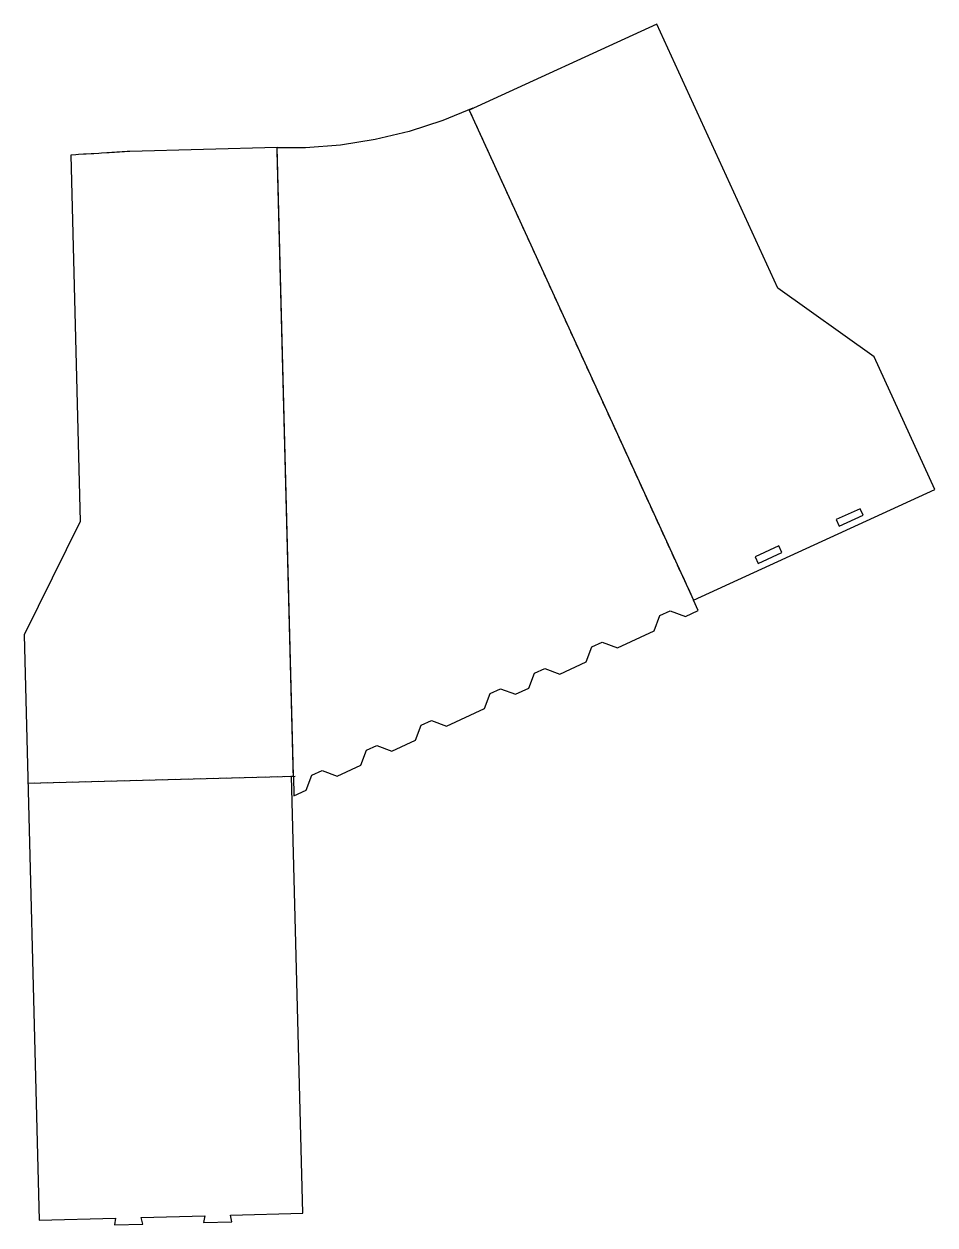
# Model space of a CAD drawing. Header units: metres. Extents: x 0 to 16.8, y 0 to 22.1.
import ezdxf

# ---------------------------------------------------------------- set-up
doc = ezdxf.new("R2010")
doc.units = ezdxf.units.M

msp = doc.modelspace()

# ---------------------------------------------------------------- linework, layer by layer
at = {"layer": 'CUT'}
for points in [[(0, 10.86761), (0.28092, 0.08892), (1.68581, 0.12554), (1.66685, 0), (2.18636, 0.01354), (2.16089, 0.13792), (3.32824, 0.16834), (3.30928, 0.04281), (3.82879, 0.05635), (3.80332, 0.18072), (5.13948, 0.21555), (4.92977, 8.262), (4.96351, 8.26288), (4.973, 7.89874), (5.19945, 8.00249), (5.3029, 8.28087), (5.49382, 8.36834), (5.7722, 8.26489), (6.20555, 8.46343), (6.309, 8.74181), (6.49991, 8.82928), (6.7783, 8.72583), (7.21164, 8.92437), (7.31509, 9.20275), (7.50601, 9.29022), (7.7844, 9.18677), (8.48443, 9.50749), (8.58787, 9.78587), (8.77879, 9.87334), (9.05718, 9.76989), (9.30034, 9.88129), (9.40379, 10.15968), (9.59471, 10.24715), (9.87309, 10.1437), (10.35919, 10.3664), (10.46264, 10.64479), (10.65356, 10.73226), (10.93195, 10.62881), (11.61167, 10.94022), (11.71512, 11.2186), (11.90604, 11.30607), (12.18442, 11.20262), (12.42079, 11.31092), (12.33333, 11.50183), (16.78257, 13.54024), (15.66311, 15.9837), (13.88457, 17.24696), (11.65613, 22.11099), (8.19853, 20.5269), (8.19771, 20.52869), (8.26555, 20.55977), (7.71376, 20.3326), (7.09796, 20.13368), (6.4685, 19.98342), (5.82925, 19.88274), (5.18408, 19.83224), (4.66199, 19.83224), (4.6619, 19.8355), (1.94852, 19.76478), (1.90124, 19.7618), (1.85396, 19.75884), (1.80668, 19.75588), (1.7594, 19.75292), (1.71212, 19.74998), (1.66484, 19.74704), (1.61756, 19.74412), (1.57028, 19.7412), (1.52299, 19.73828), (1.42843, 19.73248), (1.38114, 19.7296), (1.28657, 19.72384), (1.23929, 19.72098), (1.14471, 19.71527), (1.09743, 19.71242), (1.00285, 19.70676), (0.95556, 19.70394), (0.86098, 19.69832), (1.03687, 12.9496), (0, 10.86761)], [(14.96478, 12.98674), (15.02013, 12.86594), (15.4568, 13.066), (15.40145, 13.1868), (14.96478, 12.98674)], [(13.47109, 12.30241), (13.52644, 12.18162), (13.96311, 12.38167), (13.90776, 12.50247), (13.47109, 12.30241)]]:
    msp.add_lwpolyline(points, close=True, dxfattribs=at)
at = {"layer": 'SCORE'}
for p, q in [((8.19853, 20.5269), (8.24772, 20.41953)), ((8.29692, 20.31215), (8.34611, 20.20477)), ((8.39531, 20.09739), (8.4445, 19.99002)), ((4.66195, 19.83375), (4.6619, 19.8355)), ((4.6681, 19.59761), (4.66503, 19.71568)), ((8.4937, 19.88264), (8.54289, 19.77526)), ((4.67426, 19.36147), (4.67118, 19.47954)), ((8.59209, 19.66788), (8.64128, 19.56051)), ((4.68041, 19.12533), (4.67733, 19.2434)), ((8.69048, 19.45313), (8.73967, 19.34575)), ((8.78886, 19.23837), (8.83806, 19.131)), ((8.88725, 19.02362), (8.93645, 18.91624)), ((4.68657, 18.88919), (4.68349, 19.00726)), ((8.98564, 18.80886), (9.03484, 18.70149)), ((4.69272, 18.65305), (4.68964, 18.77112)), ((9.08403, 18.59411), (9.13323, 18.48673)), ((4.69887, 18.41691), (4.6958, 18.53498)), ((9.18242, 18.37935), (9.23162, 18.27198)), ((4.70503, 18.18077), (4.70195, 18.29884)), ((9.28081, 18.1646), (9.33, 18.05722)), ((4.71118, 17.94463), (4.70811, 18.0627)), ((9.3792, 17.94984), (9.42839, 17.84247)), ((4.71734, 17.70849), (4.71426, 17.82656)), ((9.47759, 17.73509), (9.52678, 17.62771)), ((4.72349, 17.47235), (4.72041, 17.59042)), ((9.57598, 17.52033), (9.62517, 17.41296)), ((4.72965, 17.23621), (4.72657, 17.35428)), ((9.67437, 17.30558), (9.72356, 17.1982)), ((4.7358, 17.00007), (4.73272, 17.11814)), ((9.77276, 17.09082), (9.82195, 16.98345)), ((4.74195, 16.76393), (4.73888, 16.882)), ((9.87114, 16.87607), (9.92034, 16.76869)), ((4.74811, 16.52779), (4.74503, 16.64586)), ((9.96953, 16.66131), (10.01873, 16.55394)), ((4.75426, 16.29165), (4.75119, 16.40972)), ((10.06792, 16.44656), (10.11712, 16.33918)), ((4.76042, 16.05551), (4.75734, 16.17358)), ((10.16631, 16.2318), (10.21551, 16.12443)), ((4.76657, 15.81937), (4.7635, 15.93744)), ((10.2647, 16.01705), (10.3139, 15.90967)), ((4.77273, 15.58323), (4.76965, 15.7013)), ((10.36309, 15.80229), (10.41228, 15.69492)), ((10.46148, 15.58754), (10.51067, 15.48016)), ((4.77888, 15.34709), (4.7758, 15.46516)), ((10.55987, 15.37278), (10.60906, 15.26541)), ((4.78504, 15.11095), (4.78196, 15.22902)), ((10.65826, 15.15803), (10.70745, 15.05065)), ((4.79119, 14.87481), (4.78811, 14.99288)), ((10.75665, 14.94327), (10.80584, 14.8359)), ((4.79734, 14.63867), (4.79427, 14.75674)), ((10.85503, 14.72852), (10.90423, 14.62114)), ((4.8035, 14.40253), (4.80042, 14.5206)), ((10.95342, 14.51376), (11.00262, 14.40639)), ((4.80965, 14.16639), (4.80658, 14.28446)), ((11.05181, 14.29901), (11.10101, 14.19163)), ((4.81581, 13.93025), (4.81273, 14.04832)), ((11.1502, 14.08425), (11.1994, 13.97688)), ((4.82196, 13.69411), (4.81888, 13.81218)), ((11.24859, 13.8695), (11.29779, 13.76212)), ((4.82812, 13.45797), (4.82504, 13.57604)), ((11.34698, 13.65474), (11.39617, 13.54737)), ((4.83427, 13.22182), (4.83119, 13.3399)), ((11.44537, 13.43999), (11.49456, 13.33261)), ((4.84042, 12.98568), (4.83735, 13.10375)), ((11.54376, 13.22523), (11.59295, 13.11786)), ((4.84658, 12.74954), (4.8435, 12.86761)), ((11.64215, 13.01048), (11.69134, 12.9031)), ((4.85273, 12.5134), (4.84966, 12.63147)), ((11.74054, 12.79572), (11.78973, 12.68835)), ((4.85889, 12.27726), (4.85581, 12.39533)), ((11.83893, 12.58097), (11.88812, 12.47359)), ((11.93731, 12.36621), (11.98651, 12.25884)), ((4.86504, 12.04112), (4.86196, 12.15919)), ((12.0357, 12.15146), (12.0849, 12.04408)), ((4.8712, 11.80498), (4.86812, 11.92305)), ((12.13409, 11.9367), (12.18329, 11.82933)), ((12.23248, 11.72195), (12.28168, 11.61457)), ((4.87735, 11.56884), (4.87427, 11.68691)), ((12.33087, 11.50719), (12.33333, 11.50183)), ((4.8835, 11.3327), (4.88043, 11.45077)), ((4.88966, 11.09656), (4.88658, 11.21463)), ((4.89581, 10.86042), (4.89274, 10.97849)), ((4.90197, 10.62428), (4.89889, 10.74235)), ((4.90812, 10.38814), (4.90505, 10.50621)), ((4.91428, 10.152), (4.9112, 10.27007)), ((4.92043, 9.91586), (4.91735, 10.03393)), ((4.92659, 9.67972), (4.92351, 9.79779)), ((4.93274, 9.44358), (4.92966, 9.56165)), ((4.93889, 9.20744), (4.93582, 9.32551)), ((4.94505, 8.9713), (4.94197, 9.08937)), ((4.9512, 8.73516), (4.94813, 8.85323)), ((4.95736, 8.49902), (4.95428, 8.61709)), ((1.72419, 8.17845), (1.84226, 8.18153)), ((1.96033, 8.18461), (2.0784, 8.18769)), ((2.19647, 8.19076), (2.31454, 8.19384)), ((2.43261, 8.19692), (2.55068, 8.2)), ((2.66875, 8.20307), (2.78682, 8.20615)), ((2.90489, 8.20923), (3.02296, 8.2123)), ((3.14103, 8.21538), (3.2591, 8.21846)), ((3.37717, 8.22154), (3.49524, 8.22461)), ((3.61331, 8.22769), (3.73138, 8.23077)), ((3.84945, 8.23384), (3.96752, 8.23692)), ((4.08559, 8.24), (4.20366, 8.24308)), ((4.32173, 8.24615), (4.4398, 8.24923)), ((4.55787, 8.25231), (4.67594, 8.25538)), ((4.79401, 8.25846), (4.91208, 8.26154)), ((4.96351, 8.26288), (4.96043, 8.38095)), ((0.07121, 8.13537), (0.18928, 8.13845)), ((0.30735, 8.14153), (0.42542, 8.14461)), ((0.54349, 8.14768), (0.66156, 8.15076)), ((0.77963, 8.15384), (0.8977, 8.15691)), ((1.01577, 8.15999), (1.13384, 8.16307)), ((1.25191, 8.16615), (1.36998, 8.16922)), ((1.48805, 8.1723), (1.60612, 8.17538))]:
    msp.add_line(p, q, dxfattribs=at)
at = {"layer": 'SCORE2'}
for p, q in [((8.19853, 20.5269), (12.33333, 11.50183)), ((4.96351, 8.26288), (4.6619, 19.8355)), ((0.07121, 8.13537), (4.9985, 8.26379))]:
    msp.add_line(p, q, dxfattribs=at)

doc.saveas('drawing.dxf')
